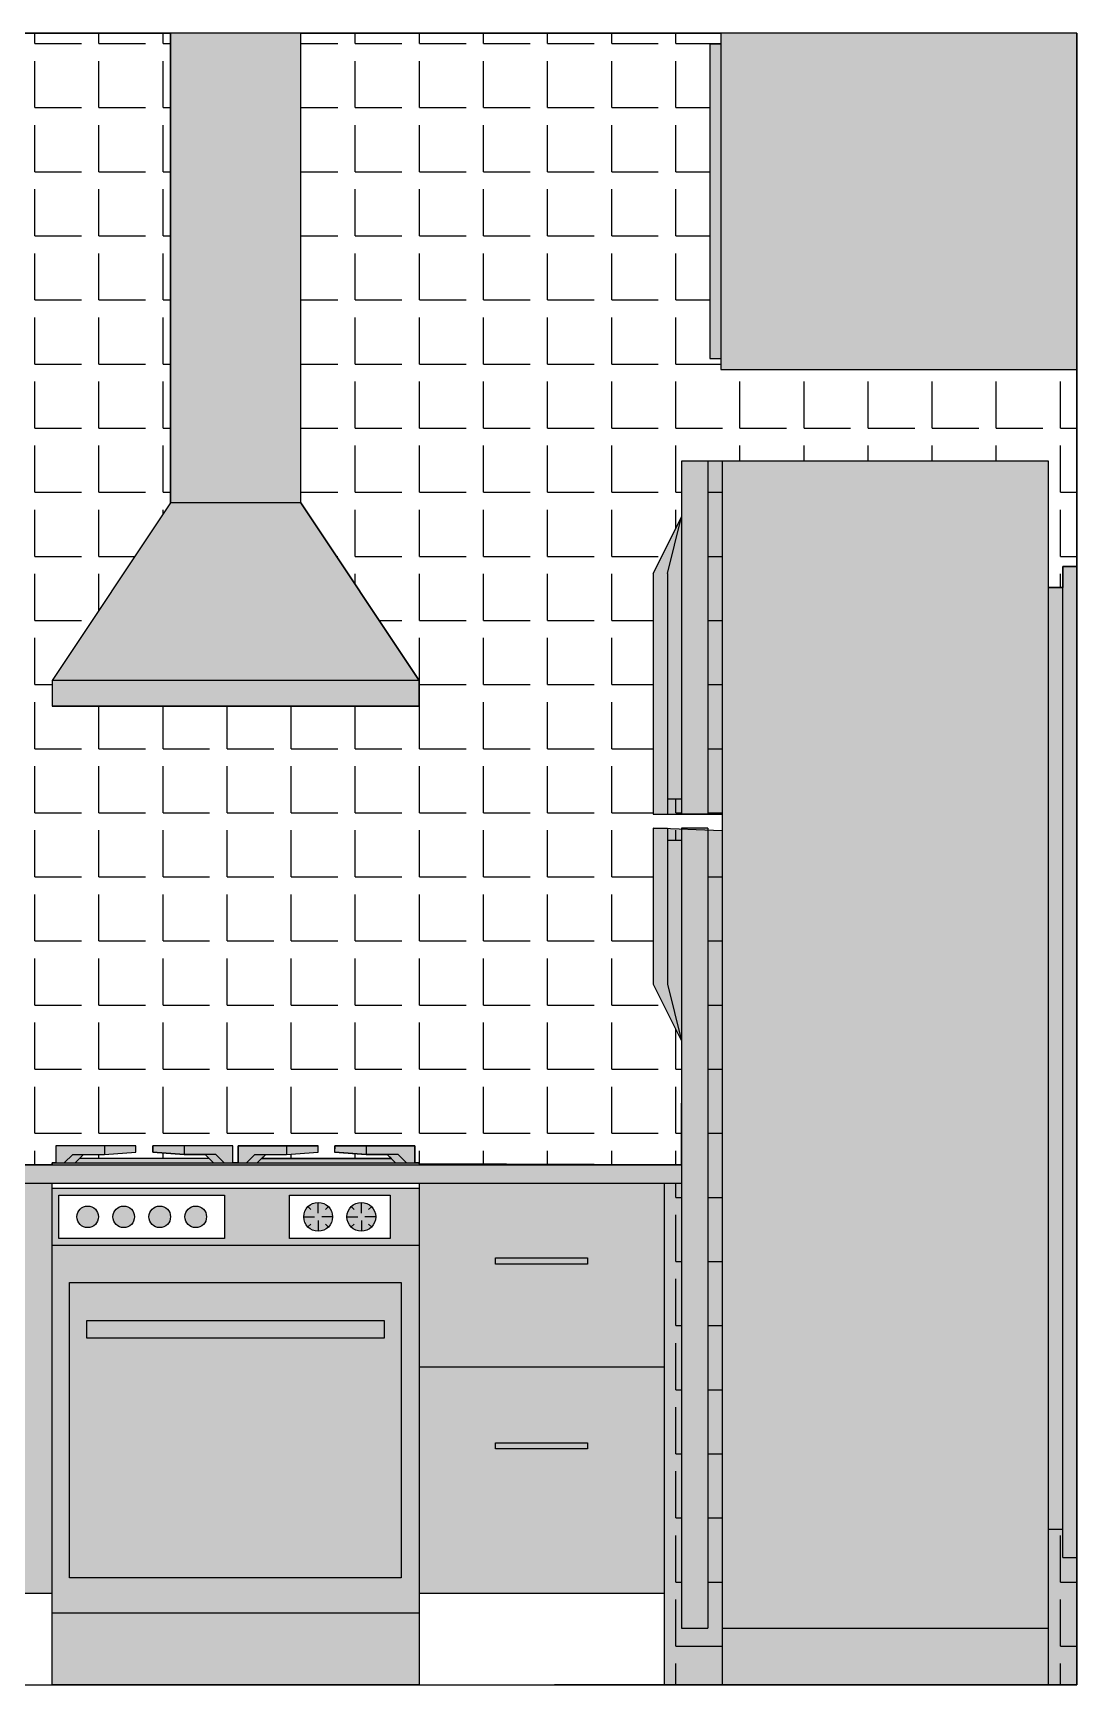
# Model space of a CAD drawing. Header units: millimetres. Extents: x -20209 to 130066, y -17035 to 5322.
# Drawn here: x 112336 to 114042, y -17035 to -14335 of the extents above; entities that cross this region are included whole.
import ezdxf

# ---------------------------------------------------------------- set-up
doc = ezdxf.new("R2010")
doc.units = ezdxf.units.MM
doc.layers.add('freecads.com', color=7, linetype='Continuous')
doc.layers.add('KITSHEN', color=44, linetype='Continuous')
pattern_1 = [(0, (90440.48, -7228.02), (0, 104.775), [76.2, -28.575]), (90, (90440.48, -7228.02), (-104.775, 6e-15), [76.2, -28.575])]

# ---------------------------------------------------------------- blocks, each defined once
blk = doc.blocks.new('xolodilnik')
at = {"transparency": 33554687}
h = blk.add_hatch(color=256, dxfattribs=at)
h.dxf.hatch_style = 1
h.set_gradient(color1=(173, 173, 173), color2=(51, 51, 51), tint=1, name='INVSPHERICAL')
h.paths.add_polyline_path([(23221.8, -12940.8), (23221.8, -11033.4), (22688, -11033.4), (22688, -12940.8)])
h.paths.add_polyline_path([(22664.8, -11033.4), (22621.8, -11033.4), (22621.8, -11610.1), (22664.8, -11610.1)])
h.paths.add_polyline_path([(22664.8, -11633.2), (22621.8, -11633.2), (22621.8, -12940.8), (22664.8, -12940.8)])
at = {"true_color": 0xe3e1de, "transparency": 33554687}
h = blk.add_hatch(color=254, dxfattribs=at)
h.dxf.hatch_style = 1
h.paths.add_polyline_path([(22598.7, -11633.2), (22575.5, -11633.2), (22575.5, -11887.8), (22621.8, -11980.4), (22598.7, -11887.8)])
h.paths.add_polyline_path([(22598.7, -11216.7), (22621.8, -11124.1), (22575.5, -11216.7), (22575.5, -11610.1), (22598.7, -11610.1)])
h = blk.add_hatch(color=254, dxfattribs=at)
h.dxf.hatch_style = 1
h.paths.add_polyline_path([(23245, -11239.8), (23221.8, -11239.8), (23221.8, -12778.8), (23245, -12778.8)])
h.paths.add_polyline_path([(23268.1, -11205.1), (23245, -11205.1), (23245, -12825.1), (23268.1, -12825.1)])
at = {"transparency": 33554687}
h = blk.add_hatch(color=256, dxfattribs=at)
h.dxf.hatch_style = 1
h.set_gradient(color1=(173, 173, 173), color2=(51, 51, 51), tint=1, name='INVSPHERICAL')
h.paths.add_polyline_path([(23221.8, -13033.4), (23221.8, -12940.8), (22688, -12940.8), (22688, -13033.4)])
for p, q in [((22621.8, -11033.4), (22621.8, -11610.1)), ((22664.8, -11033.4), (22621.8, -11033.4)), ((22664.8, -11033.4), (22664.8, -11610.1)), ((23221.8, -11033.4), (22688, -11033.4)), ((22688, -11033.4), (22688, -13033.4)), ((23221.8, -13033.4), (23221.8, -11033.4)), ((22575.5, -11216.7), (22621.8, -11124.1)), ((22598.7, -11216.7), (22621.8, -11124.1)), ((22575.5, -11216.7), (22575.5, -11610.1)), ((22598.7, -11216.7), (22598.7, -11610.1)), ((23245, -12825.1), (23245, -11205.1)), ((23245, -11205.1), (23268.1, -11205.1)), ((23268.1, -12825.1), (23268.1, -11205.1)), ((23221.8, -11239.8), (23245, -11239.8)), ((22598.7, -11585), (22621.8, -11585)), ((22575.5, -11610.1), (22598.7, -11610.1)), ((22575.5, -11633.2), (22575.5, -11887.8)), ((22575.5, -11633.2), (22598.7, -11633.2)), ((22598.7, -11633.2), (22598.7, -11887.8)), ((22664.8, -11610.1), (22621.8, -11610.1)), ((22664.8, -11633.2), (22621.8, -11633.2)), ((22621.8, -11633.2), (22621.8, -12940.8)), ((22664.8, -11633.2), (22664.8, -12940.8)), ((22598.7, -11652.7), (22621.8, -11652.7)), ((22575.5, -11887.8), (22621.8, -11980.4)), ((22598.7, -11887.8), (22621.8, -11980.4)), ((23221.8, -12778.8), (23245, -12778.8)), ((23245, -12825.1), (23268.1, -12825.1)), ((22621.8, -12940.8), (22664.8, -12940.8)), ((22688, -12940.8), (23221.8, -12940.8)), ((22688, -13033.4), (23221.8, -13033.4))]:
    blk.add_line(p, q)

msp = doc.modelspace()

# ---------------------------------------------------------------- hatches: boundary and pattern name
at = {"transparency": 33554687}
h = msp.add_hatch(dxfattribs=at)
h.set_pattern_fill('ANGLE', color=253, scale=15)
h.set_pattern_definition(pattern_1)
h.paths.add_polyline_path([(113349.426, -15635.326), (113372.57, -15635.326), (113372.57, -15654.754), (113395.713, -15654.754), (113395.713, -15635.326), (113438.713, -15635.326), (113438.713, -16942.922), (113395.713, -16942.922), (113395.713, -16215.495), (113367.019, -16215.495), (113367.019, -17035.495), (113461.856, -17035.495), (113461.856, -15035.495), (113995.713, -15035.495), (113995.713, -15241.89), (114018.856, -15241.89), (114018.856, -15207.175), (114041.999, -15207.175), (114041.999, -14885.495), (113459.999, -14885.495), (113459.999, -14867.479), (113441.999, -14867.479), (113441.999, -14353.512), (113459.999, -14353.512), (113459.999, -14335.495), (112773.245, -14335.495), (112773.245, -15103.544), (112966.787, -15393.607), (112966.787, -15435.495), (112366.657, -15435.495), (112366.657, -15393.607), (112560.199, -15103.544), (112560.199, -14335.495), (112218.345, -14335.495), (112218.345, -15585.495), (111091.999, -15585.495), (110991.999, -15585.495), (110991.999, -16218.271), (111592.247, -16218.271), (111605.256, -16218.271, 0.4142203), (111616.247, -16207.279), (111616.247, -16196.487), (111618.345, -16185.495), (112366.657, -16185.495), (112366.657, -16182.054), (112372.995, -16182.054), (112372.995, -16154.524), (112503.763, -16154.524), (112503.763, -16164.848), (112452.353, -16168.289), (112418.292, -16168.289), (112411.409, -16175.172), (112623.647, -16175.172), (112616.765, -16168.289), (112582.703, -16168.289), (112531.293, -16164.848), (112531.293, -16154.524), (112662.061, -16154.524), (112662.061, -16182.054), (112670.665, -16182.054), (112670.665, -16154.524), (112801.433, -16154.524), (112801.433, -16164.848), (112750.022, -16168.289), (112715.961, -16168.289), (112709.079, -16175.172), (112921.317, -16175.172), (112914.434, -16168.289), (112880.373, -16168.289), (112828.963, -16164.848), (112828.963, -16154.524), (112959.731, -16154.524), (112959.731, -16182.054), (112967.019, -16182.054), (113395.713, -16185.495), (113395.713, -15982.475), (113349.426, -15889.902)])
h.paths.add_polyline_path([(113349.426, -15612.183), (113349.426, -15218.747), (113395.713, -15126.173), (113395.713, -15035.473), (113438.713, -15035.473), (113438.713, -15612.183), (113395.713, -15612.183), (113395.713, -15587.114), (113372.57, -15587.114), (113372.57, -15612.183)], flags=16)
h.paths.add_polyline_path([(111216.32, -15971.816), (111218.679, -15970.864), (111221.35, -15969.786), (111224.199, -15968.637), (111227.048, -15967.487), (111229.718, -15966.409), (111232.077, -15965.457), (111235.327, -15964.145), (111231.872, -15955.585), (111231.471, -15955.747), (111228.622, -15956.897), (111226.263, -15957.849), (111223.593, -15958.927), (111220.744, -15960.077), (111217.895, -15961.227), (111215.225, -15962.304), (111212.865, -15963.257), (111210.017, -15964.406), (111209.616, -15964.568), (111213.071, -15973.128), (111213.472, -15972.966)], flags=16)
h.paths.add_polyline_path([(111231.461, -15955.336), (111231.06, -15955.498), (111230.403, -15956.178), (111231.471, -15955.747)], flags=0)
h.paths.add_polyline_path([(111212.865, -15963.257), (111212.722, -15962.901), (111210.14, -15963.942), (111209.739, -15964.104), (111209.616, -15964.568)], flags=16)
h.paths.add_polyline_path([(111215.214, -15961.894), (111217.607, -15960.513), (111214.937, -15961.591), (111212.944, -15962.81)], flags=16)
h.paths.add_polyline_path([(111212.944, -15962.81), (111214.937, -15961.591), (111212.578, -15962.543), (111211.208, -15963.511)], flags=16)
h.paths.add_polyline_path([(111062.887, -16079.135), (111062.887, -16079.078), (111062.679, -16079.162)], flags=16)
h.paths.add_polyline_path([(111073.437, -16079.495), (111073.3, -16079.477), (111073.326, -16079.495)], flags=16)
h.paths.add_polyline_path([(111084.887, -16181.495), (111085.931, -16181.495), (111085.931, -16180.495), (111084.887, -16079.717)], flags=16)
h.paths.add_polyline_path([(111049.887, -16102.826), (111049.887, -16104.726), (111050.255, -16105.512)], flags=0)
h.paths.add_polyline_path([(111033.742, -16138.286), (111034.145, -16138.227), (111033.815, -16136.285)], flags=16)
h.paths.add_polyline_path([(111048.887, -16181.726), (111048.887, -16155.386), (111043.556, -16140.585), (111041.96, -16137.778), (111040.334, -16137.628), (111042.906, -16138.78), (111048.887, -16155.386), (111048.887, -16181.726), (111078.319, -16181.726), (111079.593, -16181.495), (111077.846, -16181.495), (111046.999, -16181.726)], flags=16)
h.paths.add_polyline_path([(111231.999, -15965.903), (111227.147, -15967.861), (111224.343, -15968.993), (111221.539, -15970.125), (111218.957, -15971.167), (111213.482, -15973.377), (111213.482, -15973.377), (111213.883, -15973.215), (111216.687, -15972.083), (111221.539, -15970.125), (111224.343, -15968.993), (111227.147, -15967.861), (111229.729, -15966.819), (111235.204, -15964.609), (111235.204, -15964.609)], flags=16)
h.paths.add_polyline_path([(111234.926, -15964.307), (111233.858, -15964.738), (111233.735, -15965.202), (111234.803, -15964.771)], flags=16)
h.paths.add_polyline_path([(111228.256, -15956.63), (111223.404, -15958.588), (111220.6, -15959.72), (111217.796, -15960.852), (111217.607, -15960.513), (111220.456, -15959.363), (111223.305, -15958.214), (111225.975, -15957.136), (111228.334, -15956.183), (111231.183, -15955.034), (111231.584, -15954.872), (111228.036, -15945.053), (111222.83, -15934.495), (111216.289, -15924.706), (111208.527, -15915.855), (111199.676, -15908.093), (111189.887, -15901.553), (111179.329, -15896.346), (111168.181, -15892.562), (111156.635, -15890.265), (111144.887, -15889.495), (111133.14, -15890.265), (111121.593, -15892.562), (111110.445, -15896.346), (111099.887, -15901.553), (111090.098, -15908.093), (111081.247, -15915.855), (111073.485, -15924.706), (111066.945, -15934.495), (111061.738, -15945.053), (111057.954, -15956.201), (111055.657, -15967.748), (111054.887, -15979.495), (111054.887, -16079.495), (111060.337, -16079.495), (111062.425, -16079.212), (111058.865, -16080.621), (111055.087, -16083.307), (111052.487, -16086.72), (111050.821, -16090.584), (111050.221, -16094.705), (111050.821, -16098.826), (111052.487, -16102.69), (111055.087, -16106.103), (111058.62, -16108.614), (111062.621, -16110.224), (111066.887, -16110.804), (111071.153, -16110.224), (111075.154, -16108.614), (111078.687, -16106.103), (111081.287, -16102.69), (111082.953, -16098.826), (111083.553, -16094.705), (111082.953, -16090.584), (111081.287, -16086.72), (111078.653, -16083.262), (111073.909, -16079.717), (111078.887, -16079.717), (111078.887, -16079.495), (111081.763, -16079.495), (111083.458, -16079.495), (111084.093, -16079.495), (111085.68, -16079.717), (111082.452, -16079.717), (111079.593, -16079.717), (111073.909, -16079.717), (111080.768, -16084.843), (111083.287, -16090.778), (111083.887, -16095.028), (111083.887, -16102.146), (111083.887, -16105.788), (111081.599, -16110.973), (111078.918, -16114.447), (111073.405, -16118.417), (111064.539, -16119.502), (111058.452, -16117.036), (111054.856, -16114.447), (111052.175, -16110.973), (111049.578, -16105.087), (111049.887, -16102.826), (111049.887, -16095.028), (111048.887, -16079.717), (111048.887, -16142.699), (111047.576, -16139.059), (111046.194, -16136.629), (111044.167, -16134.768), (111041.694, -16133.66), (111039.016, -16133.413), (111038.596, -16133.413), (111032.128, -16134.34), (111032.456, -16136.285), (111032.529, -16134.282), (111040.526, -16133.136), (111045.467, -16135.35), (111047.576, -16139.059), (111048.887, -16142.699), (111048.887, -16079.495), (111052.011, -16079.495), (111054.887, -16079.495), (111054.887, -15979.495), (111055.657, -15967.748), (111057.954, -15956.201), (111061.738, -15945.053), (111066.945, -15934.495), (111073.485, -15924.706), (111081.247, -15915.855), (111090.098, -15908.093), (111099.887, -15901.553), (111110.445, -15896.346), (111121.593, -15892.562), (111133.14, -15890.265), (111144.887, -15889.495), (111156.635, -15890.265), (111168.181, -15892.562), (111179.329, -15896.346), (111189.887, -15901.553), (111199.676, -15908.093), (111208.527, -15915.855), (111216.289, -15924.706), (111222.83, -15934.495), (111228.036, -15945.053), (111231.833, -15955.562), (111231.46, -15955.336)], flags=16)
h.paths.add_polyline_path([(111218.957, -15971.167), (111216.687, -15972.083), (111213.883, -15973.215), (111213.472, -15972.966), (111214.54, -15972.535)], flags=16)
h.paths.add_polyline_path([(111083.21, -16107.772), (111081.202, -16110.042), (111080.26, -16112.401), (111074.983, -16116.355), (111071.039, -16117.825), (111066.887, -16118.427), (111062.735, -16117.825), (111056.865, -16115.637), (111052.771, -16110.54), (111052.572, -16110.042), (111054.887, -16112.659), (111058.42, -16115.062), (111062.487, -16116.542), (111066.887, -16117.057), (111071.287, -16116.542), (111075.354, -16115.062), (111078.887, -16112.659), (111081.62, -16109.569), (111083.287, -16106.008), (111083.838, -16102.465), (111084.089, -16104.296), (111083.52, -16105.512)], flags=16)
h.paths.add_polyline_path([(111070.828, -16018.584), (111070.687, -16018.584), (111070.299, -16018.584), (111067.899, -16018.584), (111063.475, -16018.584), (111063.087, -16018.584), (111062.946, -16018.584), (111063.063, -16018.524), (111063.205, -16018.524), (111063.581, -16018.524), (111064.181, -16018.524), (111064.981, -16018.524), (111065.899, -16018.524), (111067.875, -16018.524), (111070.569, -16018.524), (111070.711, -16018.524)], flags=16)
h.paths.add_polyline_path([(111067.875, -16018.524), (111066.887, -16018.584), (111067.899, -16018.584), (111068.793, -16018.524)], flags=0)
h.paths.add_polyline_path([(111061.148, -16079.717), (111061.709, -16079.495), (111060.163, -16079.495), (111059.866, -16079.717)], flags=0)
h.paths.add_polyline_path([(111054.181, -16079.717), (111051.322, -16079.717), (111049.522, -16079.717), (111048.887, -16079.717), (111049.152, -16079.569), (111049.681, -16079.495), (111050.316, -16079.495)], flags=0)
at = {"true_color": 0xbdbd7a, "transparency": 33554687}
h = msp.add_hatch(color=43, dxfattribs=at)
h.dxf.hatch_style = 1
h.paths.add_polyline_path([(112218.345, -14335.495), (111591.999, -14335.495), (111591.999, -14885.495), (112218.345, -14885.495)])
h.paths.add_polyline_path([(111962.552, -14845.555), (111962.552, -14855.555), (111812.552, -14855.555), (111812.552, -14845.555)], flags=16)
h.paths.add_polyline_path([(112218.345, -14885.495), (111591.999, -14885.495), (111591.999, -15585.495), (112218.345, -15585.495)])
h.paths.add_polyline_path([(111633.467, -15406.495), (111633.467, -15556.495), (111623.467, -15556.495), (111623.467, -15406.495)], flags=16)
h.paths.add_polyline_path([(111591.999, -14335.495), (111312.005, -14335.495), (111312.005, -14706.495), (111322.016, -14706.485), (111322.016, -14856.495), (111312.005, -14856.495), (111312.005, -14885.495), (111591.999, -14885.495)])
h.paths.add_polyline_path([(111591.999, -14885.495), (111312.005, -14885.495), (111312.005, -15406.495), (111322.016, -15406.485), (111322.016, -15556.495), (111312.005, -15556.495), (111312.005, -15585.495), (111591.999, -15585.495)])
h.paths.add_polyline_path([(111552.439, -15406.495), (111562.486, -15406.463), (111562.486, -15556.495), (111552.439, -15556.495)], flags=16)
h.paths.add_polyline_path([(111291.738, -14885.495), (110991.999, -14885.495), (110991.999, -15585.495), (111291.738, -15585.495)])
h.paths.add_polyline_path([(111291.738, -14335.495), (110991.999, -14335.495), (110991.999, -14885.495), (111291.738, -14885.495)])
h.paths.add_polyline_path([(114041.999, -14335.495), (113459.999, -14335.495), (113459.999, -14353.512), (113459.999, -14867.479), (113459.999, -14885.495), (114041.999, -14885.495)])
h.paths.add_polyline_path([(113367.019, -16515.495), (112967.019, -16515.495), (112967.019, -16885.495), (113367.019, -16885.495)])
h.paths.add_polyline_path([(113091.722, -16649.495), (113091.722, -16639.495), (113241.722, -16639.495), (113241.722, -16649.495)], flags=16)
h.paths.add_polyline_path([(113367.019, -16215.495), (112967.019, -16215.495), (112967.019, -16515.495), (113367.019, -16515.495)])
h.paths.add_polyline_path([(113091.722, -16347.53), (113091.722, -16337.53), (113241.722, -16337.53), (113241.722, -16347.53)], flags=16)
h.paths.add_polyline_path([(112218.345, -16215.495), (111618.345, -16215.495), (111618.345, -16515.495), (112218.345, -16515.495)])
h.paths.add_polyline_path([(111841.999, -16347.53), (111841.999, -16337.53), (111991.999, -16337.53), (111991.999, -16347.53)], flags=16)
h.paths.add_polyline_path([(112218.345, -16515.495), (111618.345, -16515.495), (111618.345, -16885.495), (112218.345, -16885.495)])
h.paths.add_polyline_path([(111841.999, -16649.495), (111841.999, -16639.495), (111991.999, -16639.495), (111991.999, -16649.495)], flags=16)
h.paths.add_polyline_path([(112366.657, -16215.495), (112218.345, -16215.495), (112218.345, -16515.495), (112218.345, -16885.495), (112366.657, -16885.495)])
h = msp.add_hatch(color=43, dxfattribs=at)
h.dxf.hatch_style = 1
h.paths.add_polyline_path([(111312.005, -14335.495), (111291.738, -14335.495), (111291.738, -14885.495), (111312.005, -14885.495)])
h.paths.add_polyline_path([(111312.005, -14885.495), (111291.738, -14885.495), (111291.738, -15585.495), (111312.005, -15585.495)])
h.paths.add_polyline_path([(113459.999, -14353.512), (113441.999, -14353.512), (113441.999, -14867.479), (113459.999, -14867.479)])
at = {"transparency": 33554687}
h = msp.add_hatch(color=250, dxfattribs=at)
h.dxf.hatch_style = 1
h.set_gradient(color1=(51, 51, 51), color2=(222, 222, 222), tint=1, name='HEMISPHERICAL')
h.paths.add_polyline_path([(112773.245, -14335.495), (112560.199, -14335.495), (112560.199, -15103.544), (112773.245, -15103.544)])
h.paths.add_polyline_path([(112773.245, -15103.544), (112560.199, -15103.544), (112366.657, -15393.607), (112966.787, -15393.607)])
at = {"true_color": 0x37371b, "transparency": 33554687}
h = msp.add_hatch(color=39, dxfattribs=at)
h.dxf.hatch_style = 1
h.paths.add_polyline_path([(111962.552, -14845.555), (111812.552, -14845.555), (111812.552, -14855.555), (111962.552, -14855.555)])
h.paths.add_polyline_path([(111322.016, -14706.485), (111312.016, -14706.495), (111312.016, -14856.495), (111322.016, -14856.495)])
h.paths.add_polyline_path([(111562.486, -15406.463), (111552.439, -15406.495), (111552.439, -15556.495), (111562.486, -15556.495)])
h.paths.add_polyline_path([(111633.467, -15406.495), (111623.467, -15406.495), (111623.467, -15556.495), (111633.467, -15556.495)])
h.paths.add_polyline_path([(111322.016, -15406.485), (111312.016, -15406.495), (111312.016, -15556.495), (111322.016, -15556.495)])
h.paths.add_polyline_path([(111991.999, -16639.495), (111841.999, -16639.495), (111841.999, -16649.495), (111991.999, -16649.495)])
h.paths.add_polyline_path([(111991.999, -16337.53), (111841.999, -16337.53), (111841.999, -16347.53), (111991.999, -16347.53)])
h.paths.add_polyline_path([(113241.722, -16337.53), (113091.722, -16337.53), (113091.722, -16347.53), (113241.722, -16347.53)])
h.paths.add_polyline_path([(113241.722, -16639.495), (113091.722, -16639.495), (113091.722, -16649.495), (113241.722, -16649.495)])
at = {"true_color": 0xd3d3a6, "transparency": 33554687}
h = msp.add_hatch(color=9, dxfattribs=at)
h.dxf.hatch_style = 1
h.paths.add_polyline_path([(114041.999, -15207.175), (114018.856, -15207.175), (114018.856, -15241.89), (113995.713, -15241.89), (113995.713, -15035.495), (113395.713, -15035.473), (113395.713, -15126.173), (113349.426, -15218.747), (113349.426, -15612.183), (113461.856, -15612.183), (113461.856, -15639.305), (113349.426, -15635.326), (113349.426, -15889.902), (113395.713, -15982.475), (113394.898, -16185.492), (113395.713, -16185.495), (111618.345, -16185.495), (111618.345, -16215.495), (113367.019, -16215.495), (113367.019, -17035.495), (114041.999, -17035.495)])
at = {"transparency": 33554687}
h = msp.add_hatch(color=7, dxfattribs=at)
h.dxf.hatch_style = 1
h.paths.add_polyline_path([(112966.787, -15393.607), (112366.657, -15393.607), (112366.657, -15414.551), (112366.657, -15435.495), (112966.787, -15435.495)])
h = msp.add_hatch(color=251, dxfattribs=at)
h.dxf.hatch_style = 1
h.paths.add_polyline_path([(112452.353, -16154.524), (112372.995, -16154.524), (112372.995, -16182.054), (112386.76, -16182.054), (112400.525, -16168.289), (112452.353, -16168.289)], flags=0)
h.paths.add_polyline_path([(112503.763, -16164.848), (112503.763, -16154.524), (112452.353, -16154.524), (112452.353, -16168.289)], flags=17)
h.paths.add_polyline_path([(112418.292, -16168.289), (112400.525, -16168.289), (112386.76, -16182.054), (112404.527, -16182.054)], flags=0)
h.paths.add_polyline_path([(112967.019, -16182.054), (112959.731, -16182.054), (112366.657, -16182.054), (112366.657, -16185.495), (112967.019, -16185.495)])
h.paths.add_polyline_path([(112662.061, -16154.524), (112531.293, -16154.524), (112531.293, -16164.848), (112582.703, -16168.289), (112616.765, -16168.289), (112623.647, -16175.172), (112411.409, -16175.172), (112404.527, -16182.054), (112662.061, -16182.054)])
h.paths.add_polyline_path([(112634.531, -16168.289), (112616.765, -16168.289), (112623.647, -16175.172), (112630.53, -16182.054), (112648.296, -16182.054)], flags=16)
h.paths.add_polyline_path([(112623.647, -16175.172), (112411.409, -16175.172), (112418.292, -16168.289), (112452.353, -16168.289), (112503.763, -16164.848), (112503.763, -16154.524), (112452.353, -16154.524), (112372.995, -16154.524), (112372.995, -16182.054), (112630.53, -16182.054)], flags=16)
h.paths.add_polyline_path([(112959.731, -16154.524), (112828.963, -16154.524), (112828.275, -16164.802), (112880.373, -16168.289), (112914.434, -16168.289), (112921.317, -16175.172), (112709.079, -16175.172), (112702.196, -16182.054), (112959.731, -16182.054)])
h.paths.add_polyline_path([(112932.201, -16168.289), (112914.434, -16168.289), (112921.317, -16175.172), (112928.199, -16182.054), (112945.966, -16182.054)], flags=16)
h.paths.add_polyline_path([(112959.731, -16154.524), (112880.373, -16154.524), (112880.373, -16168.289), (112914.434, -16168.289), (112932.201, -16168.289), (112945.966, -16182.054), (112959.731, -16182.054)], flags=17)
h.paths.add_polyline_path([(112715.961, -16168.289), (112750.022, -16168.289), (112801.433, -16164.848), (112801.433, -16154.524), (112670.665, -16154.524), (112670.665, -16182.054), (112928.199, -16182.054), (112921.317, -16175.172), (112709.079, -16175.172)])
h.paths.add_polyline_path([(112801.433, -16154.524), (112750.022, -16154.524), (112750.022, -16168.289), (112801.433, -16164.848)], flags=17)
h.paths.add_polyline_path([(112715.961, -16168.289), (112698.195, -16168.289), (112684.43, -16182.054), (112702.196, -16182.054), (112709.079, -16175.172)], flags=17)
h.paths.add_polyline_path([(112623.647, -16175.172), (112411.409, -16175.172), (112418.292, -16168.289), (112452.353, -16168.289), (112503.763, -16164.848), (112503.763, -16154.524), (112372.995, -16154.524), (112372.995, -16182.054), (112630.53, -16182.054)])
h = msp.add_hatch(color=251, dxfattribs=at)
h.dxf.hatch_style = 1
h.paths.add_polyline_path([(112452.353, -16154.524), (112372.995, -16154.524), (112372.995, -16182.054), (112386.76, -16182.054), (112400.525, -16168.289), (112452.353, -16168.289)])
h.paths.add_polyline_path([(112418.292, -16168.289), (112400.525, -16168.289), (112386.76, -16182.054), (112404.527, -16182.054)], flags=17)
h.paths.add_polyline_path([(112634.531, -16168.289), (112616.765, -16168.289), (112630.53, -16182.054), (112648.296, -16182.054)])
h.paths.add_polyline_path([(112715.961, -16168.289), (112698.195, -16168.289), (112684.43, -16182.054), (112702.196, -16182.054)])
h.paths.add_polyline_path([(112801.433, -16154.524), (112750.022, -16154.524), (112750.022, -16168.289), (112801.433, -16164.848)])
h.paths.add_polyline_path([(112959.731, -16154.524), (112880.373, -16154.524), (112880.373, -16168.289), (112914.434, -16168.289), (112932.201, -16168.289), (112945.966, -16182.054), (112959.731, -16182.054)])
h.paths.add_polyline_path([(112932.201, -16168.289), (112914.434, -16168.289), (112921.317, -16175.172), (112928.199, -16182.054), (112945.966, -16182.054)], flags=17)
h.paths.add_polyline_path([(112921.317, -16175.172), (112709.079, -16175.172), (112702.196, -16182.054), (112928.199, -16182.054)])
h = msp.add_hatch(color=256, dxfattribs=at)
h.dxf.hatch_style = 1
h.set_gradient(color1=(51, 51, 51), color2=(214, 214, 214), tint=1, name='INVHEMISPHERICAL')
h.paths.add_polyline_path([(112967.019, -16317.415), (112366.657, -16317.415), (112366.657, -16917.777), (112967.019, -16917.777)])
h.paths.add_polyline_path([(112937.519, -16377.835), (112937.519, -16860.342), (112395.069, -16860.342), (112395.069, -16377.835)], flags=16)
h.paths.add_polyline_path([(112909.297, -16439.872), (112909.297, -16468.46), (112423.29, -16468.46), (112423.29, -16439.872)], flags=0)
h.paths.add_polyline_path([(112967.019, -16223.24), (112366.657, -16223.24), (112366.657, -16317.415), (112967.019, -16317.415)])
h.paths.add_polyline_path([(112648.636, -16305.643), (112377.884, -16305.643), (112377.884, -16235.012), (112648.636, -16235.012)], flags=16)
h.paths.add_polyline_path([(112754.582, -16235.012), (112919.387, -16235.012), (112919.387, -16305.643), (112754.582, -16305.643)], flags=16)
h.paths.add_polyline_path([(112619.207, -16270.328, -1), (112583.891, -16270.328, -1)], flags=0)
h.paths.add_polyline_path([(112825.213, -16270.328, -1), (112778.126, -16270.328, -1)], flags=0)
h.paths.add_polyline_path([(112560.347, -16270.328, -1), (112525.032, -16270.328, -1)], flags=0)
h.paths.add_polyline_path([(112895.844, -16270.328, -1), (112848.757, -16270.328, -1)], flags=0)
h.paths.add_polyline_path([(112501.488, -16270.328, -1), (112466.173, -16270.328, -1)], flags=0)
h.paths.add_polyline_path([(112442.629, -16270.328, -1), (112407.314, -16270.328, -1)], flags=0)
h = msp.add_hatch(color=7, dxfattribs=at)
h.dxf.hatch_style = 1
h.paths.add_polyline_path([(112909.297, -16439.872), (112423.29, -16439.872), (112423.29, -16468.46), (112909.297, -16468.46)])
h.paths.add_polyline_path([(112407.314, -16270.328, 1), (112442.629, -16270.328, 1)])
h.paths.add_polyline_path([(112501.488, -16270.328, 1), (112466.173, -16270.328, 1)])
h.paths.add_polyline_path([(112525.032, -16270.328, 1), (112560.347, -16270.328, 1)])
h.paths.add_polyline_path([(112583.891, -16270.328, 1), (112619.207, -16270.328, 1)])
h.paths.add_polyline_path([(112825.213, -16270.328, 1), (112778.126, -16270.328, 1)])
h.paths.add_polyline_path([(112848.757, -16270.328, 1), (112895.844, -16270.328, 1)])
at = {"true_color": 0xe8e8e8, "transparency": 33554687}
h = msp.add_hatch(color=254, dxfattribs=at)
h.dxf.hatch_style = 1
h.paths.add_polyline_path([(112937.519, -16860.342), (112937.519, -16377.835), (112395.069, -16377.835), (112395.069, -16860.342)])
h.paths.add_polyline_path([(112423.29, -16468.46), (112423.29, -16439.872), (112909.297, -16439.872), (112909.297, -16468.46)], flags=16)
at = {"transparency": 33554687}
h = msp.add_hatch(dxfattribs=at)
h.set_pattern_fill('ANGLE', color=253, scale=15)
h.set_pattern_definition(pattern_1)
h.paths.add_polyline_path([(114041.999, -16827.206), (114018.856, -16827.206), (114018.856, -16780.919), (113995.713, -16780.919), (113995.713, -17035.495), (114041.999, -17035.495)])
h = msp.add_hatch(color=256, dxfattribs=at)
h.dxf.hatch_style = 1
h.set_gradient(color1=(51, 51, 51), color2=(214, 214, 214), tint=1, name='INVHEMISPHERICAL')
h.paths.add_polyline_path([(112967.019, -16917.777), (112366.657, -16917.777), (112366.657, -17035.495), (112967.019, -17035.495)])

# ---------------------------------------------------------------- linework, layer by layer
at = {"color": 250}
for p, q in [((112560.199, -15103.544), (112560.199, -14335.495)), ((112773.245, -15103.544), (112773.245, -14335.495)), ((112560.199, -15103.544), (112366.657, -15393.607)), ((112773.245, -15103.544), (112560.199, -15103.544)), ((112773.245, -15103.544), (112966.787, -15393.607)), ((112966.787, -15393.607), (112366.657, -15393.607)), ((112966.787, -15393.607), (112966.787, -15435.495)), ((112966.787, -15435.495), (112366.657, -15435.495)), ((112372.995, -16154.524), (112372.995, -16182.054)), ((112503.763, -16154.524), (112372.995, -16154.524)), ((112386.76, -16182.054), (112400.525, -16168.289)), ((112400.525, -16168.289), (112452.353, -16168.289)), ((112404.527, -16182.054), (112418.292, -16168.289)), ((112452.353, -16154.524), (112452.353, -16168.289)), ((112452.353, -16168.289), (112503.763, -16164.848)), ((112503.763, -16164.848), (112503.763, -16154.524)), ((112662.061, -16154.524), (112531.293, -16154.524)), ((112531.293, -16164.848), (112531.293, -16154.524)), ((112582.703, -16168.289), (112531.293, -16164.848)), ((112582.703, -16154.524), (112582.703, -16168.289)), ((112634.531, -16168.289), (112582.703, -16168.289)), ((112630.53, -16182.054), (112616.765, -16168.289)), ((112648.296, -16182.054), (112634.531, -16168.289)), ((112662.061, -16182.054), (112662.061, -16154.524)), ((112670.665, -16182.054), (112670.665, -16154.524)), ((112670.665, -16154.524), (112801.433, -16154.524)), ((112684.43, -16182.054), (112698.195, -16168.289)), ((112698.195, -16168.289), (112750.022, -16168.289)), ((112702.196, -16182.054), (112715.961, -16168.289)), ((112750.022, -16154.524), (112750.022, -16168.289)), ((112750.022, -16168.289), (112801.433, -16164.848)), ((112801.433, -16164.848), (112801.433, -16154.524)), ((112828.963, -16164.848), (112828.963, -16154.524)), ((112828.963, -16154.524), (112959.731, -16154.524)), ((112880.373, -16168.289), (112828.963, -16164.848)), ((112880.373, -16154.524), (112880.373, -16168.289)), ((112932.201, -16168.289), (112880.373, -16168.289)), ((112928.199, -16182.054), (112914.434, -16168.289)), ((112945.966, -16182.054), (112932.201, -16168.289)), ((112959.731, -16154.524), (112959.731, -16182.054)), ((112623.647, -16175.172), (112411.409, -16175.172)), ((112709.079, -16175.172), (112921.317, -16175.172))]:
    msp.add_line(p, q, dxfattribs=at)
for points in [[(110991.999, -14335.495), (110991.999, -17035.495), (114041.999, -17035.495), (114041.999, -14335.495), (110991.999, -14335.495)], [(113459.999, -14335.479), (113459.999, -14353.512), (113441.999, -14353.512), (113441.999, -14867.479), (113459.999, -14867.479)], [(114041.999, -14335.495), (114041.999, -17035.495)], [(113441.999, -14353.512), (113441.999, -14867.495)], [(113459.999, -14353.512), (113459.999, -14867.479), (113459.999, -14885.495)], [(113459.999, -14885.495), (114041.999, -14885.495)], [(112366.657, -15393.607), (112366.657, -15435.495)], [(111618.345, -16185.495), (113395.713, -16185.495)], [(112366.657, -16185.495), (112366.657, -16182.054), (112967.019, -16182.054), (112967.019, -16185.495)], [(111618.345, -16215.495), (113395.713, -16215.495)], [(113367.019, -16215.495), (113367.019, -17035.495)], [(112967.019, -16515.495), (113367.019, -16515.495)], [(111618.345, -16885.495), (112366.657, -16885.495)], [(112967.019, -16885.495), (113367.019, -16885.495)], [(111091.999, -17035.495), (112439.999, -17035.495)], [(114041.999, -17035.495), (113187.999, -17035.495)]]:
    msp.add_lwpolyline(points, dxfattribs=at)
at = {"color": 5}
for points in [[(112218.345, -14335.495), (112560.199, -14335.495), (112560.199, -15103.544), (112366.657, -15393.607), (112366.657, -15414.551), (112366.657, -15435.495), (112966.787, -15435.495), (112966.787, -15393.607), (112773.245, -15103.544), (112773.245, -14335.495), (113459.999, -14335.479), (113459.999, -14353.512), (113441.999, -14353.512), (113441.999, -14867.479), (113459.999, -14867.479), (113459.999, -14885.495), (114041.999, -14885.495), (114041.999, -15207.175), (114018.856, -15207.175), (114018.856, -15241.89), (113995.713, -15241.89), (113995.713, -15035.495), (113395.713, -15035.473), (113395.713, -15126.173), (113349.426, -15218.747), (113349.426, -15612.183), (113461.856, -15612.183), (113461.856, -15639.305), (113349.426, -15635.326), (113349.426, -15889.902), (113395.713, -15982.475), (113394.898, -16185.492)], [(113395.713, -16185.495), (112967.019, -16183.775), (112967.019, -16183.775), (112967.019, -16182.054), (112959.731, -16182.054), (112959.731, -16154.524), (112828.963, -16154.524), (112828.275, -16164.802), (112880.373, -16168.289), (112914.434, -16168.289), (112921.317, -16175.172), (112709.079, -16175.172), (112715.961, -16168.289), (112750.022, -16168.289), (112801.433, -16164.848), (112801.433, -16154.524), (112670.665, -16154.524), (112670.665, -16182.054), (112662.061, -16182.054), (112662.061, -16154.524), (112531.293, -16154.524), (112531.293, -16164.848), (112582.703, -16168.289), (112616.765, -16168.289), (112623.647, -16175.172), (112411.409, -16175.172), (112418.292, -16168.289), (112452.353, -16168.289), (112503.763, -16164.848), (112503.763, -16154.524), (112372.995, -16154.524), (112372.995, -16182.054), (112366.657, -16182.054), (112366.657, -16185.495), (111089.887, -16185.495)]]:
    msp.add_lwpolyline(points, dxfattribs=at)
at = {"layer": 'freecads.com', "color": 250}
for p, q in [((113091.722, -16347.53), (113091.722, -16337.53)), ((113091.722, -16337.53), (113241.722, -16337.53)), ((113241.722, -16347.53), (113091.722, -16347.53)), ((113241.722, -16337.53), (113241.722, -16347.53)), ((113091.722, -16649.495), (113091.722, -16639.495)), ((113091.722, -16639.495), (113241.722, -16639.495)), ((113241.722, -16649.495), (113091.722, -16649.495)), ((113241.722, -16639.495), (113241.722, -16649.495))]:
    msp.add_line(p, q, dxfattribs=at)
at = {"layer": 'KITSHEN', "color": 250}
for p, q in [((112366.657, -17035.495), (112366.657, -16215.495)), ((112366.657, -16223.24), (112967.019, -16223.24)), ((112967.019, -16215.495), (112967.019, -17035.495)), ((112377.884, -16305.643), (112377.884, -16235.012)), ((112377.884, -16235.012), (112648.636, -16235.012)), ((112648.636, -16235.012), (112648.636, -16305.643)), ((112754.582, -16305.643), (112754.582, -16235.012)), ((112754.582, -16235.012), (112919.387, -16235.012)), ((112801.669, -16264.442), (112801.669, -16246.784)), ((112813.441, -16258.556), (112818.006, -16253.993)), ((112872.3, -16264.442), (112872.3, -16246.784)), ((112884.072, -16258.556), (112888.637, -16253.993)), ((112919.387, -16235.012), (112919.387, -16305.643)), ((112778.126, -16270.328), (112795.783, -16270.328)), ((112785.558, -16254.217), (112789.898, -16258.556)), ((112801.669, -16276.214), (112801.669, -16293.871)), ((112825.213, -16270.328), (112807.555, -16270.328)), ((112848.757, -16270.328), (112866.414, -16270.328)), ((112856.189, -16254.217), (112860.528, -16258.556)), ((112872.3, -16276.214), (112872.3, -16293.871)), ((112895.844, -16270.328), (112878.186, -16270.328)), ((112648.636, -16305.643), (112377.884, -16305.643)), ((112919.387, -16305.643), (112754.582, -16305.643)), ((112789.898, -16282.099), (112785.052, -16286.945)), ((112818.293, -16286.952), (112813.441, -16282.099)), ((112860.528, -16282.099), (112855.683, -16286.945)), ((112888.924, -16286.952), (112884.072, -16282.099)), ((112966.475, -16317.415), (112366.113, -16317.415)), ((112423.29, -16468.46), (112423.29, -16439.872)), ((112423.29, -16439.872), (112909.297, -16439.872)), ((112909.297, -16439.872), (112909.297, -16468.46)), ((112909.297, -16468.46), (112423.29, -16468.46)), ((112366.657, -16917.777), (112967.019, -16917.777)), ((112966.475, -17035.495), (112366.113, -17035.495))]:
    msp.add_line(p, q, dxfattribs=at)
msp.add_lwpolyline([(112395.069, -16377.835), (112937.519, -16377.835), (112937.519, -16860.342), (112395.069, -16860.342)], close=True, dxfattribs=at)
for centre, radius in [((112424.972, -16270.328), 17.658), ((112483.831, -16270.328), 17.658), ((112542.69, -16270.328), 17.658), ((112601.549, -16270.328), 17.658), ((112801.669, -16270.328), 23.544), ((112872.3, -16270.328), 23.544)]:
    msp.add_circle(centre, radius, dxfattribs=at)

# ---------------------------------------------------------------- block references
at = {"color": 250}
msp.add_blockref('xolodilnik', (90773.891, -4002.083), dxfattribs=at)

doc.saveas('drawing.dxf')
